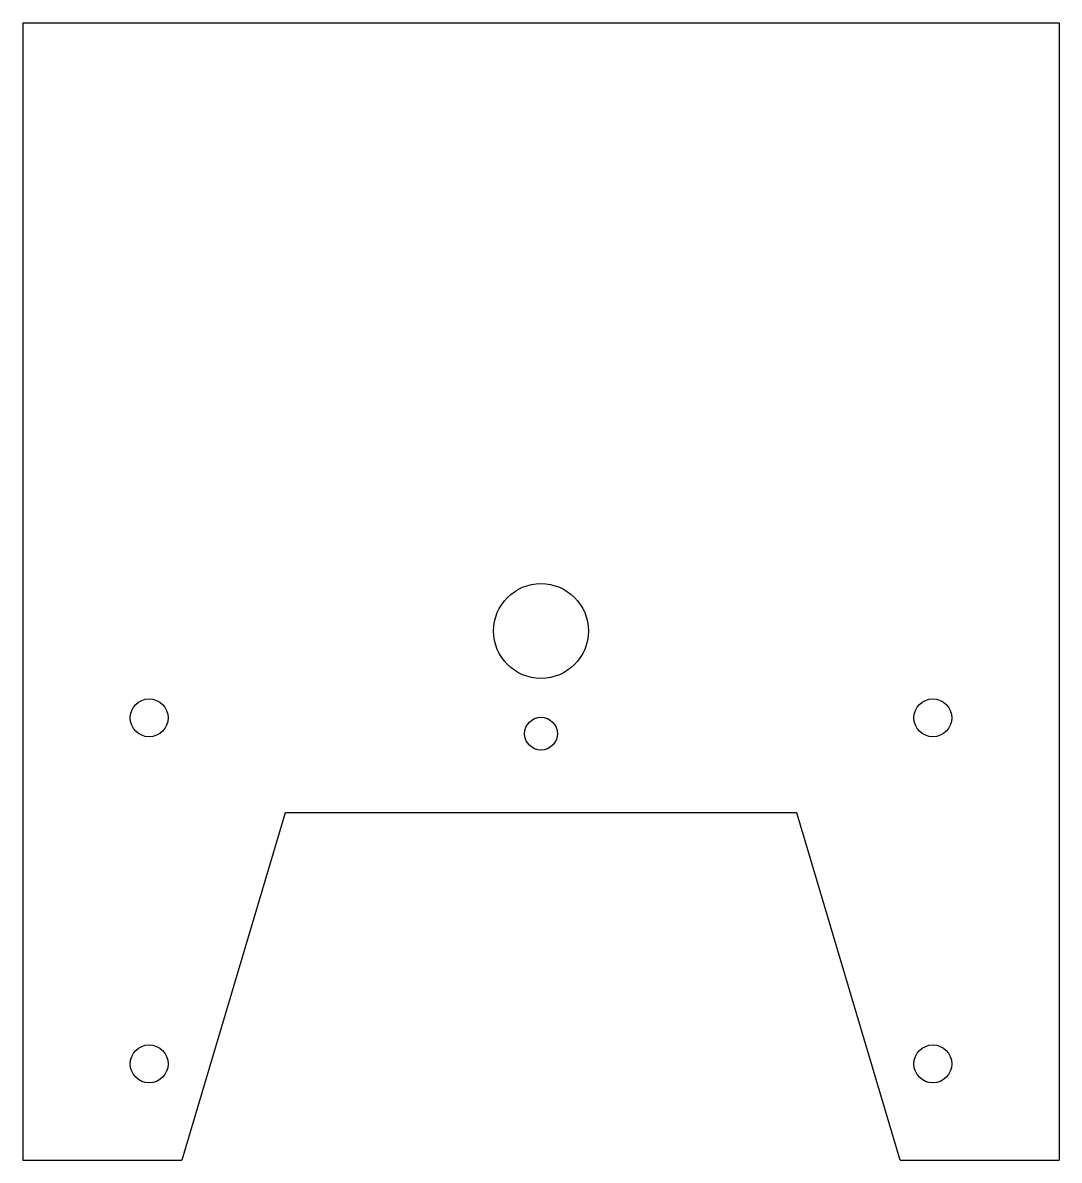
# Model space of a CAD drawing. Header units: millimetres. Extents: x -82 to 82, y -90 to 90.
import ezdxf

# ---------------------------------------------------------------- set-up
doc = ezdxf.new("R2010")
doc.units = ezdxf.units.MM

msp = doc.modelspace()

# ---------------------------------------------------------------- linework, layer by layer
at = {"color": 7, "linetype": 'Continuous', "lineweight": 25}
for p, q in [((-82, 90), (-82, -90)), ((-82, 90), (82, 90)), ((82, 90), (82, -90)), ((-40.5, -35), (-56.82, -90)), ((40.5, -35), (-40.5, -35)), ((56.82, -90), (40.5, -35)), ((-82, -90), (-56.82, -90)), ((56.82, -90), (82, -90))]:
    msp.add_line(p, q, dxfattribs=at)
for centre, radius in [((0, -6.25), 7.5), ((-62, -19.99), 3), ((62, -19.99), 3), ((0, -22.5), 2.6), ((-62, -74.75), 3), ((62, -74.75), 3)]:
    msp.add_circle(centre, radius, dxfattribs=at)

doc.saveas('drawing.dxf')
